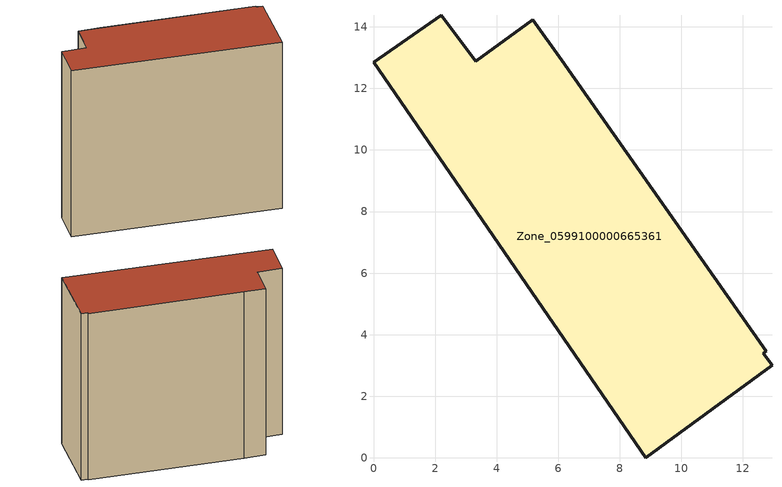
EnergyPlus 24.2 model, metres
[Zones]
Zone_0599100000665361
 floor ground (C_G): 12.94,3 8.85,0 0,12.85 2.2,14.38 3.32,12.89 5.17,14.22 6.12,12.91 12.76,3.46 12.66,3.39 z0
 wall outside (C_F): 0,12.85 8.85,0 12.94,3 12.66,3.39 12.76,3.46 6.12,12.91 5.17,14.22 3.32,12.89 2.2,14.38 0,12.85 z0:14.05
 roof outside (C_R): 8.85,0 12.94,3 12.66,3.39 12.76,3.46 6.12,12.91 5.17,14.22 3.32,12.89 2.2,14.38 0,12.85 z14.05
[BUILDING]
Pand.0599100000665361: North Axis=0; Terrain=City; Loads Convergence Tolerance Value=0.04; Temperature Convergence Tolerance Value=0.4; Solar Distribution=FullExterior; Maximum Number of Warmup Days=25; Minimum Number of Warmup Days=1
[Site:Location]
Rotterdam.The.Hague.AP_ZH_NLD Design_Conditions: Latitude=51.96; Longitude=4.45; Time Zone=1; Elevation=-4.5
[SITE:GROUNDTEMPERATURE:BUILDINGSURFACE]
18, 18, 18, 18, 18, 18, 18, 18, 18, 18, 18, 18
[MATERIAL] Thermal Absorptance=0.9; Solar Absorptance=0.7; Visible Absorptance=0.7
Name | Roughness | Thickness | Conductivity | Density | Specific Heat
G.TI.1946 | MediumSmooth | 0.15 | 1 | 540 | 1210
F.TI.1946 | Rough | 0.3 | 0.857143 | 1920 | 840
R.TI.1946 | MediumRough | 0.2 | 0.1 | 1500 | 1000
[CONSTRUCTION]
C_G: G.TI.1946
C_F: F.TI.1946
C_R: R.TI.1946
[ZONE]
Zone_0599100000665361: Type=1; Multiplier=1; Ceiling Height=Autocalculate; Volume=Autocalculate; Floor Area=autocalculate; Part of Total Floor Area=Yes
[ZONEINFILTRATION:DESIGNFLOWRATE]
Infil_Zone_0599100000665361: Zone or ZoneList or Space or SpaceList=Zone_0599100000665361; Schedule=AlwaysOn; Design Flow Rate Calculation Method=Flow/Area; Flow Rate per Floor Area=0.003; Constant Term Coefficient=1; Temperature Term Coefficient=0; Velocity Term Coefficient=0; Velocity Squared Term Coefficient=0
[HVACTEMPLATE:ZONE:IDEALLOADSAIRSYSTEM]
Zone_0599100000665361: Maximum Heating Supply Air Temperature=50; Minimum Cooling Supply Air Temperature=13; Maximum Heating Supply Air Humidity Ratio=0.0156; Minimum Cooling Supply Air Humidity Ratio=0.0077; Heating Limit=NoLimit; Cooling Limit=NoLimit; Dehumidification Control Type=ConstantSensibleHeatRatio; Cooling Sensible Heat Ratio=0.7; Dehumidification Setpoint=60; Humidification Control Type=None; Humidification Setpoint=30; Outdoor Air Method=None; Outdoor Air Flow Rate per Person=0.00944; Outdoor Air Flow Rate per Zone Floor Area=0; Outdoor Air Flow Rate per Zone=0; Demand Controlled Ventilation Type=None; Outdoor Air Economizer Type=NoEconomizer; Heat Recovery Type=None; Sensible Heat Recovery Effectiveness=0.7; Latent Heat Recovery Effectiveness=0.65
[ZONECONTROL:THERMOSTAT]
ThermostatControl_Zone_0599100000665361: Zone or ZoneList=Zone_0599100000665361; Control Type Schedule=DualSetpointControlType; Control 1=Thermostat_Zone_0599100000665361; Temperature Difference Between Cutout And Setpoint=0
[THERMOSTATSETPOINT:DUALSETPOINT]
Thermostat_Zone_0599100000665361: Heating Setpoint Temperature Schedule=HeatingSetpoint_Zone_0599100000665361; Cooling Setpoint Temperature Schedule=CoolingSetpoint_Zone_0599100000665361
[SCHEDULE:COMPACT]
HeatingSetpoint_Zone_0599100000665361: Through: 12/31, For: AllDays, Until: 24:00, 21
CoolingSetpoint_Zone_0599100000665361: Through: 12/31, For: AllDays, Until: 24:00, 24
DualSetpointControlType: Through: 12/31, For: AllDays, Until: 24:00, 4
AlwaysOn: Through: 12/31, For: AllDays, Until: 24:00, 1
